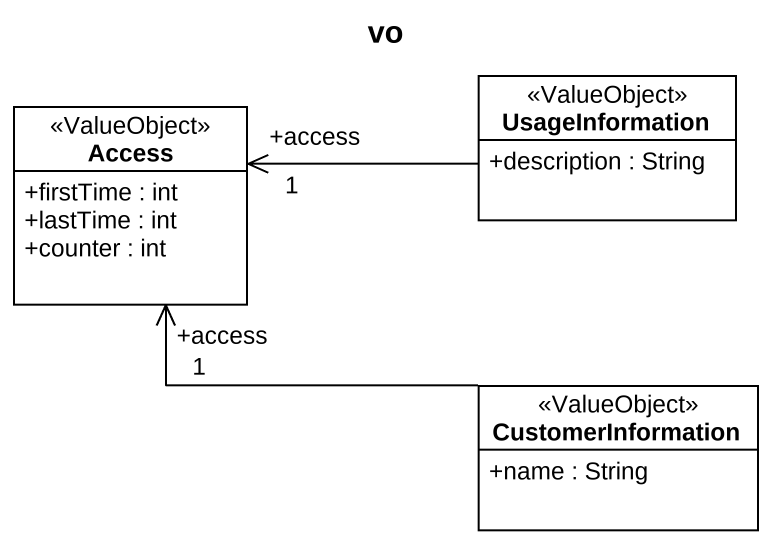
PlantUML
@startuml
title vo
hide circle
hide empty members
skinparam classAttributeIconSize 0
class UsageInformation <<ValueObject>> {
  +description : String
}
class Access <<ValueObject>> {
  +firstTime : int
  +lastTime : int
  +counter : int
}
class CustomerInformation <<ValueObject>> {
  +name : String
}
UsageInformation -left-> "+access\n1" Access
Access "+access\n1" <-right- CustomerInformation
@enduml
